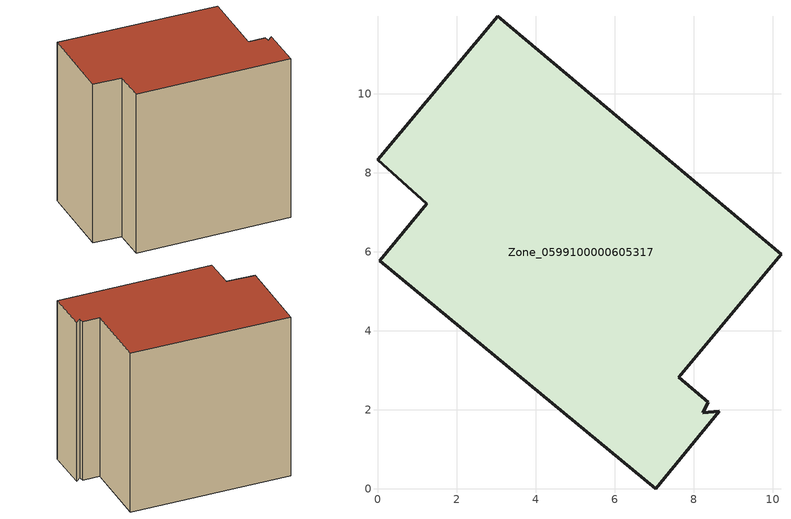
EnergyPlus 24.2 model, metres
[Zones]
Zone_0599100000605317
 floor ground (C_G): 1.24,7.22 0,8.34 3.04,11.97 10.21,5.94 7.62,2.83 8.37,2.2 8.23,1.93 8.65,1.97 7.05,0 0.06,5.78 z0
 wall outside (C_F): 0,8.34 1.24,7.22 0.06,5.78 7.05,0 8.65,1.97 8.23,1.93 8.37,2.2 7.62,2.83 10.21,5.94 3.04,11.97 0,8.34 z0:9.91
 roof outside (C_R): 8.37,2.2 7.62,2.83 10.21,5.94 3.04,11.97 0,8.34 1.24,7.22 0.06,5.78 7.05,0 8.65,1.97 8.23,1.93 z9.91
[BUILDING]
Pand.0599100000605317: North Axis=0; Terrain=City; Loads Convergence Tolerance Value=0.04; Temperature Convergence Tolerance Value=0.4; Solar Distribution=FullExterior; Maximum Number of Warmup Days=25; Minimum Number of Warmup Days=1
[Site:Location]
Rotterdam.The.Hague.AP_ZH_NLD Design_Conditions: Latitude=51.96; Longitude=4.45; Time Zone=1; Elevation=-4.5
[SITE:GROUNDTEMPERATURE:BUILDINGSURFACE]
18, 18, 18, 18, 18, 18, 18, 18, 18, 18, 18, 18
[MATERIAL] Thermal Absorptance=0.9; Solar Absorptance=0.7; Visible Absorptance=0.7
Name | Roughness | Thickness | Conductivity | Density | Specific Heat
G.TI.1946 | MediumSmooth | 0.15 | 1 | 540 | 1210
F.TI.1946 | Rough | 0.3 | 0.857143 | 1920 | 840
R.TI.1946 | MediumRough | 0.2 | 0.1 | 1500 | 1000
[CONSTRUCTION]
C_G: G.TI.1946
C_F: F.TI.1946
C_R: R.TI.1946
[ZONE]
Zone_0599100000605317: Type=1; Multiplier=1; Ceiling Height=Autocalculate; Volume=Autocalculate; Floor Area=autocalculate; Part of Total Floor Area=Yes
[ZONEINFILTRATION:DESIGNFLOWRATE]
Infil_Zone_0599100000605317: Zone or ZoneList or Space or SpaceList=Zone_0599100000605317; Schedule=AlwaysOn; Design Flow Rate Calculation Method=Flow/Area; Flow Rate per Floor Area=0.003; Constant Term Coefficient=1; Temperature Term Coefficient=0; Velocity Term Coefficient=0; Velocity Squared Term Coefficient=0
[HVACTEMPLATE:ZONE:IDEALLOADSAIRSYSTEM]
Zone_0599100000605317: Maximum Heating Supply Air Temperature=50; Minimum Cooling Supply Air Temperature=13; Maximum Heating Supply Air Humidity Ratio=0.0156; Minimum Cooling Supply Air Humidity Ratio=0.0077; Heating Limit=NoLimit; Cooling Limit=NoLimit; Dehumidification Control Type=ConstantSensibleHeatRatio; Cooling Sensible Heat Ratio=0.7; Dehumidification Setpoint=60; Humidification Control Type=None; Humidification Setpoint=30; Outdoor Air Method=None; Outdoor Air Flow Rate per Person=0.00944; Outdoor Air Flow Rate per Zone Floor Area=0; Outdoor Air Flow Rate per Zone=0; Demand Controlled Ventilation Type=None; Outdoor Air Economizer Type=NoEconomizer; Heat Recovery Type=None; Sensible Heat Recovery Effectiveness=0.7; Latent Heat Recovery Effectiveness=0.65
[ZONECONTROL:THERMOSTAT]
ThermostatControl_Zone_0599100000605317: Zone or ZoneList=Zone_0599100000605317; Control Type Schedule=DualSetpointControlType; Control 1=Thermostat_Zone_0599100000605317; Temperature Difference Between Cutout And Setpoint=0
[THERMOSTATSETPOINT:DUALSETPOINT]
Thermostat_Zone_0599100000605317: Heating Setpoint Temperature Schedule=HeatingSetpoint_Zone_0599100000605317; Cooling Setpoint Temperature Schedule=CoolingSetpoint_Zone_0599100000605317
[SCHEDULE:COMPACT]
HeatingSetpoint_Zone_0599100000605317: Through: 12/31, For: AllDays, Until: 24:00, 21
CoolingSetpoint_Zone_0599100000605317: Through: 12/31, For: AllDays, Until: 24:00, 24
DualSetpointControlType: Through: 12/31, For: AllDays, Until: 24:00, 4
AlwaysOn: Through: 12/31, For: AllDays, Until: 24:00, 1
